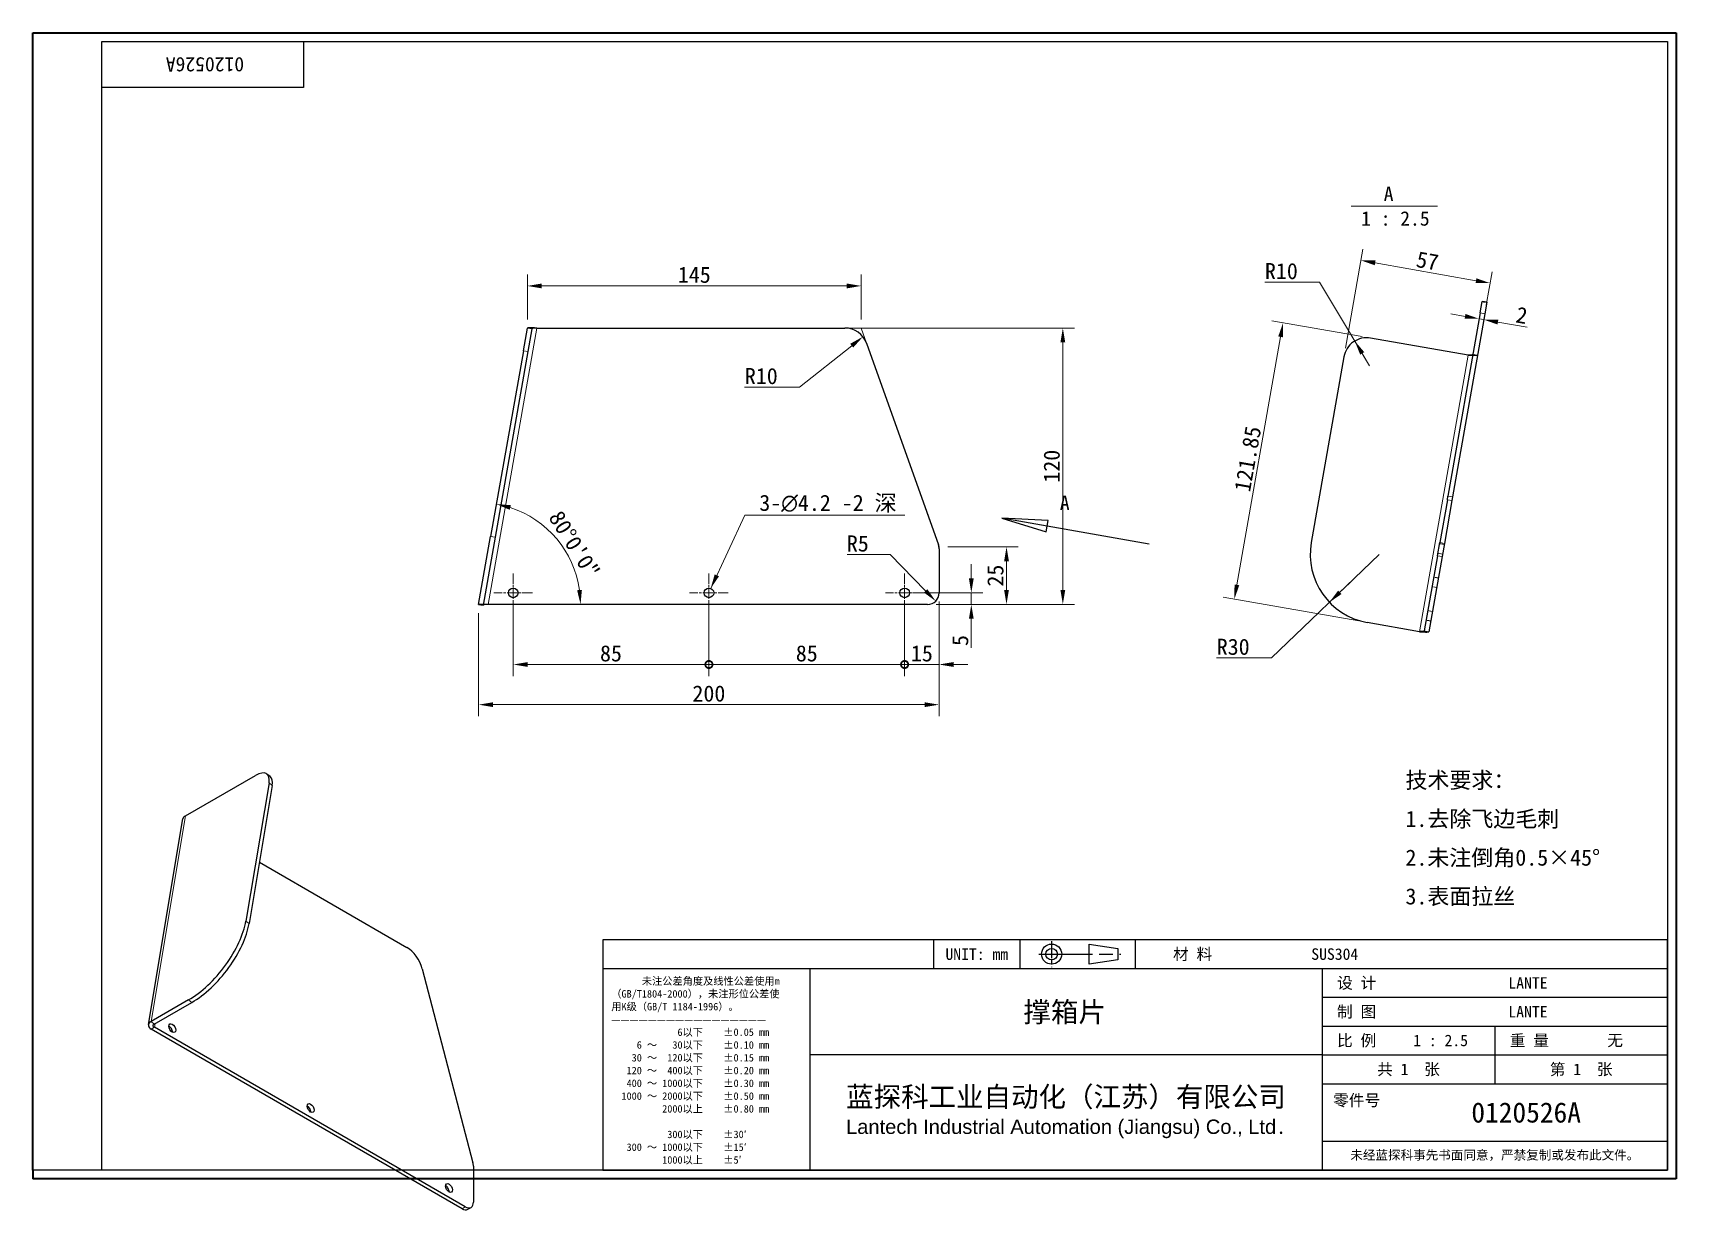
# Model space of a CAD drawing. Header units: millimetres. Extents: x 15 to 729, y 0 to 511.
import ezdxf
from ezdxf.enums import TextEntityAlignment as Align

# ---------------------------------------------------------------- set-up
doc = ezdxf.new("R2010")
doc.units = ezdxf.units.MM
doc.header["$LTSCALE"] = 2.5
doc.linetypes.add('CHAIN', pattern=[0.3543, 0.2362, -0.0295, 0.0591, -0.0295])
doc.linetypes.add('DASHED', pattern=[0.2067, 0.1654, -0.0413])
for name, color, linetype, lineweight in [('1', 7, 'Continuous', 18), ('可见 (ISO)', 7, 'Continuous', 25), ('可见窄的 (ISO)', 7, 'Continuous', 18), ('图框 (ISO)', 7, 'Continuous', 35), ('标题 (ISO)', 7, 'Continuous', 25), ('草图几何图元 (ISO)', 7, 'Continuous', 18)]:
    doc.layers.add(name, color=color, linetype=linetype, lineweight=lineweight)
for name, color, linetype, lineweight, true_color in [('中心标记 (ISO)', 1, 'CHAIN', 18, 0xff0000), ('剖切线 (ISO)', 7, 'CHAIN', 25, 0x008000), ('尺寸 (ISO)', 7, 'Continuous', 18, 0x008000), ('符号 (ISO)', 7, 'Continuous', 18, 0x008000), ('隐藏 (ISO)', 5, 'DASHED', 18, 0x0000ff), ('隐藏窄的 (ISO)', 5, 'DASHED', 18, 0x0000ff)]:
    doc.layers.add(name, color=color, linetype=linetype, lineweight=lineweight, true_color=true_color)
doc.styles.add('HZ_33', font='simfang.ttf')
doc.styles.add('文本样式164', font='SimSun.ttf')
doc.styles.add('文本样式165', font='SimSun.ttf')
doc.styles.add('文本样式74', font='SimSun.ttf')
doc.styles.add('最新国标', font='simfang.ttf')
doc.styles.add('注释文本 (ISO)', font='simfang.ttf')
doc.dimstyles.new('默认 (GB)', dxfattribs={"dimscale": 2.5, "dimtxt": 2.8, "dimasz": 2.5, "dimexe": 2, "dimexo": 1.5, "dimgap": 0.5, "dimtad": 1, "dimtoh": 1, "dimdsep": 46, "dimtxsty": '最新国标', "dimcen": 0.09, "dimdle": 10, "dimclrd": 256, "dimclre": 256, "dimclrt": 256, "dimaunit": 1, "dimadec": 3, "dimazin": 2, "dimtfac": 0.535714, "dimtdec": 3, "dimtmove": 0, "dimatfit": 3, "dimfxl": 0, "dimtolj": 1, "dimlwd": -1, "dimlwe": -1, "dimarcsym": 0})
doc.dimstyles.new('默认 (GB)$7', dxfattribs={"dimscale": 2.5, "dimtxt": 2.8, "dimasz": 2.5, "dimexe": 2, "dimexo": 1.5, "dimgap": 0.5, "dimtad": 1, "dimtoh": 1, "dimdsep": 46, "dimtxsty": '最新国标', "dimcen": 0.09, "dimdle": 10, "dimclrd": 256, "dimclre": 256, "dimclrt": 256, "dimaunit": 1, "dimadec": 3, "dimazin": 2, "dimtfac": 0.535714, "dimtdec": 3, "dimtmove": 0, "dimatfit": 3, "dimfxl": 0, "dimtolj": 1, "dimlwd": -1, "dimlwe": -1, "dimarcsym": 0})

# ---------------------------------------------------------------- blocks, each defined once
blk = doc.blocks.new('图框 最新国标')
at = {"layer": '图框 (ISO)'}
for p, q in [((6, 7), (6, 204.5)), ((6, 204.5), (291.5, 204.5)), ((291.5, 204.5), (291.5, 5.5)), ((6, 7), (6, 5.5)), ((6, 7), (6, 5.5)), ((291.5, 5.5), (6, 5.5))]:
    blk.add_line(p, q, dxfattribs=at)
at = {"layer": '图框 (ISO)', "color": 7, "linetype": 'Continuous', "lineweight": 25}
for p, q in [((18, 203), (290, 203)), ((18, 7), (18, 203)), ((18, 203), (290, 203)), ((53, 203), (53, 195)), ((290, 203), (290, 7)), ((290, 203), (290, 7)), ((53, 195), (18, 195)), ((290, 7), (6, 7)), ((290, 7), (18, 7))]:
    blk.add_line(p, q, dxfattribs=at)
at = {"layer": '图框 (ISO)', "style": '文本样式74'}
blk.add_attdef('零件代号_001', (42.7, 200.25), '', height=2.5, rotation=180, dxfattribs=at)
blk = doc.blocks.new('标题栏 最新国标')
at = {"layer": '标题 (ISO)'}
for p, q in [((381.98, -183.84), (196.98, -183.84)), ((196.98, -183.84), (196.98, -223.84)), ((254.48, -183.84), (254.48, -188.84)), ((269.48, -183.84), (269.48, -188.84)), ((281.48, -188.09), (281.48, -184.59)), ((281.48, -184.59), (286.48, -185.34)), ((286.48, -185.34), (286.48, -187.34)), ((289.48, -183.84), (289.48, -188.84)), ((381.98, -223.84), (381.98, -183.84)), ((383.48, -183.84), (383.48, -225.34)), ((286.48, -187.34), (281.48, -188.09)), ((196.98, -188.84), (381.98, -188.84)), ((232.98, -188.84), (232.98, -223.84)), ((321.98, -188.84), (321.98, -223.84)), ((321.98, -193.84), (381.98, -193.84)), ((321.98, -198.84), (381.98, -198.84)), ((351.98, -198.84), (351.98, -208.84)), ((321.98, -203.84), (232.98, -203.84)), ((321.98, -203.84), (381.98, -203.84)), ((321.98, -208.84), (381.98, -208.84)), ((321.98, -218.84), (381.98, -218.84)), ((196.98, -223.84), (381.98, -223.84)), ((383.48, -225.34), (196.98, -225.34))]:
    blk.add_line(p, q, dxfattribs=at)
at = {"layer": '标题 (ISO)', "linetype": 'CHAIN', "ltscale": 5.000333}
blk.add_line((274.98, -184.09), (274.98, -188.59), dxfattribs=at)
at = {"layer": '标题 (ISO)', "linetype": 'CHAIN', "ltscale": 15.834605}
blk.add_line((272.73, -186.34), (286.98, -186.34), dxfattribs=at)
at = {"layer": '标题 (ISO)'}
for radius in [1.75, 1]:
    blk.add_circle((274.98, -186.34), radius, dxfattribs=at)
at = {"layer": '1', "style": '文本样式164'}
for s, p in [('UNIT: mm', (261.98, -186.34)), ('材 料', (299.48, -186.34)), ('设 计', (327.98, -191.34)), ('制 图', (327.98, -196.34)), ('比 例', (327.98, -201.34)), ('重 量', (357.98, -201.34)), ('共 1  张', (336.98, -206.34)), ('第 1  张', (366.98, -206.34))]:
    blk.add_text(s, height=2, dxfattribs=at).set_placement(p, align=Align.MIDDLE_CENTER)
at = {"layer": '标题 (ISO)', "style": '注释文本 (ISO)'}
for s, insert, char_height, attachment_point, line_spacing_factor in [('\\fSimSun|b0|i0;{\\H1.3000;      未注公差角度及线性公差使用m\\P}\\fSimSun|b0|i0;{\\H1.3000;（GB/T1804-2000），未注形位公差使\\P}\\fSimSun|b0|i0;{\\H1.3000;用K级（GB/T 1184-1996）。\\P}\\fSimSun|b0|i0;{\\H1.3000;—————————————————\\P}\\fSimSun|b0|i0;{\\H1.3000;             6以下    ±0.05 mm\\P}\\fSimSun|b0|i0;{\\H1.3000;     6 ～   30以下    ±0.10 mm\\P}\\fSimSun|b0|i0;{\\H1.3000;    30 ～  120以下    ±0.15 mm\\P}\\fSimSun|b0|i0;{\\H1.3000;   120 ～  400以下    ±0.20 mm\\P}\\fSimSun|b0|i0;{\\H1.3000;   400 ～ 1000以下    ±0.30 mm\\P}\\fSimSun|b0|i0;{\\H1.3000;  1000 ～ 2000以下    ±0.50 mm\\P}\\fSimSun|b0|i0;{\\H1.3000;          2000以上    ±0.80 mm\\P}\\fSimSun|b0|i0;{\\H1.3000;\\P}\\fSimSun|b0|i0;{\\H1.3000;           300以下    ±30′\\P}\\fSimSun|b0|i0;{\\H1.3000;   300 ～ 1000以下    ±15′\\P}\\fSimSun|b0|i0;{\\H1.3000;          1000以上    ±5′}', (198.48, -206.63), 1.3, 4, 1.023913), ('{\\fMicrosoft YaHei|b0|i0|c134|p34;\\H1.75x;蓝探科工业自动化（江苏）有限公司\\P\\fArial|b0|i0|c0|p34;\\H0.71429x;Lantech Industrial Automation (Jiangsu) Co., Ltd\\fFangSong|b0|i0|c134|p49;.\\H1.15195x; }', (277.48, -213.84), 2, 5, 0.978695)]:
    blk.add_mtext(s, dxfattribs=dict(at, insert=insert, char_height=char_height, attachment_point=attachment_point, line_spacing_factor=line_spacing_factor))
at = {"layer": '标题 (ISO)', "attachment_point": 5, "style": '注释文本 (ISO)'}
for s, insert, char_height in [('\\fFangSong|b0|i0;零件号', (327.98, -211.84), 2), ('\\fSimSun|b0|i0;{\\H1.6000;未经蓝探科事先书面同意，严禁复制或发布此文件。}', (351.98, -221.34), 1.6)]:
    blk.add_mtext(s, dxfattribs=dict(at, insert=insert, char_height=char_height))
at = {"layer": '标题 (ISO)'}
for tag, p, height, style in [('材料_001', (320.09, -187.33), 2, '注释文本 (ISO)'), ('设计人_001', (354.34, -192.34), 2, '注释文本 (ISO)'), ('库存编号_001', (270.08, -198.14), 3.5, '文本样式165'), ('设计人_001', (354.34, -197.34), 2, '注释文本 (ISO)'), ('视图比例_001', (337.8, -202.33), 2, '注释文本 (ISO)'), ('质量\\P3;_001', (371.53, -202.3), 2, '注释文本 (ISO)'), ('零件代号_001', (347.9, -215.59), 3.5, '文本样式165')]:
    blk.add_attdef(tag, p, '', height=height, dxfattribs=dict(at, style=style))
blk = doc.blocks.new('二维转换剖视图0')
at = {"layer": '剖切线 (ISO)', "linetype": 'Continuous'}
for p, q in [((182.22, 118.81), (174.34, 120.2)), ((182.39, 119.8), (174.34, 120.2)), ((174.34, 120.2), (182.04, 117.83)), ((182.04, 117.83), (182.39, 119.8)), ((199.94, 115.69), (182.22, 118.81))]:
    blk.add_line(p, q, dxfattribs=at)
at = {"layer": '剖切线 (ISO)', "linetype": 'Continuous', "flags": 128}
blk.add_lwpolyline([(182.39, 119.8), (174.34, 120.2), (182.04, 117.83), (182.39, 119.8)], dxfattribs=at)
at = {"layer": '剖切线 (ISO)'}
blk.add_solid([(182.39, 119.8), (174.34, 120.2), (182.04, 117.83), (182.39, 119.8)], dxfattribs=at)
at = {"layer": '剖切线 (ISO)', "insert": (184.42, 121.65), "char_height": 2.5, "attachment_point": 7, "style": 'HZ_33'}
blk.add_mtext('A', dxfattribs=at)
blk = doc.blocks.new('_DotSmall')
at = {"color": 0, "linetype": 'ByBlock', "const_width": 0.5}
blk.add_lwpolyline([(-0.0625, 0, 1), (0.0625, 0, 1)], format="xyb", close=True, dxfattribs=at)
blk = doc.blocks.new('*D6')
at = {"layer": 'Defpoints', "color": 0, "transparency": 16777216}
for p in [(223.63, 268.11), (308.63, 268.11), (308.63, 237.01)]:
    blk.add_point(p, dxfattribs=at)
at = {"layer": '尺寸 (ISO)', "color": 116, "true_color": 0x00803f, "transparency": 16777216}
for p, q in [((223.63, 264.36), (223.63, 232.01)), ((308.63, 264.36), (308.63, 232.01)), ((229.88, 237.01), (308.63, 237.01))]:
    blk.add_line(p, q, dxfattribs=at)
blk.add_solid([(229.88, 238.05), (229.88, 235.97), (223.63, 237.01)], dxfattribs=at)
at = {"layer": '尺寸 (ISO)', "color": 116, "true_color": 0x00803f, "transparency": 16777216, "xscale": 6.25, "yscale": 6.25, "zscale": 6.25}
blk.add_blockref('_DotSmall', (308.63, 237.01), dxfattribs=at)
at = {"layer": '尺寸 (ISO)', "transparency": 16777216, "insert": (266.1, 241.8), "char_height": 7, "attachment_point": 5, "style": '最新国标'}
blk.add_mtext('\\A1;85', dxfattribs=at)
blk = doc.blocks.new('*D8')
at = {"layer": 'Defpoints', "color": 0, "transparency": 16777216}
for p in [(393.63, 268.11), (408.63, 268.11), (408.63, 237.01)]:
    blk.add_point(p, dxfattribs=at)
at = {"layer": '尺寸 (ISO)', "color": 116, "true_color": 0x00803f, "transparency": 16777216}
for p, q in [((393.63, 264.36), (393.63, 232.01)), ((408.63, 264.36), (408.63, 232.01)), ((393.63, 237.01), (402.38, 237.01)), ((408.63, 237.01), (402.38, 237.01)), ((414.88, 237.01), (421.13, 237.01))]:
    blk.add_line(p, q, dxfattribs=at)
blk.add_solid([(414.88, 238.05), (414.88, 235.97), (408.63, 237.01)], dxfattribs=at)
at = {"layer": '尺寸 (ISO)', "color": 116, "true_color": 0x00803f, "transparency": 16777216, "xscale": 6.25, "yscale": 6.25, "zscale": 6.25}
blk.add_blockref('_DotSmall', (393.63, 237.01), dxfattribs=at)
at = {"layer": '尺寸 (ISO)', "transparency": 16777216, "insert": (401.15, 241.8), "char_height": 7, "attachment_point": 5, "style": '最新国标'}
blk.add_mtext('\\A1;15', dxfattribs=at)
blk = doc.blocks.new('*D9')
at = {"layer": 'Defpoints', "color": 0, "transparency": 16777216}
for p in [(308.63, 268.11), (393.63, 268.11), (393.63, 237.01)]:
    blk.add_point(p, dxfattribs=at)
at = {"layer": '尺寸 (ISO)', "color": 116, "true_color": 0x00803f, "transparency": 16777216}
for p, q in [((308.63, 264.36), (308.63, 232.01)), ((393.63, 264.36), (393.63, 232.01)), ((308.63, 237.01), (393.63, 237.01))]:
    blk.add_line(p, q, dxfattribs=at)
at = {"layer": '尺寸 (ISO)', "color": 116, "true_color": 0x00803f, "transparency": 16777216, "xscale": 6.25, "yscale": 6.25, "zscale": 6.25, "rotation": 180}
blk.add_blockref('_DotSmall', (308.63, 237.01), dxfattribs=at)
at = {"layer": '尺寸 (ISO)', "color": 116, "true_color": 0x00803f, "transparency": 16777216, "xscale": 6.25, "yscale": 6.25, "zscale": 6.25}
blk.add_blockref('_DotSmall', (393.63, 237.01), dxfattribs=at)
at = {"layer": '尺寸 (ISO)', "transparency": 16777216, "insert": (351.15, 241.8), "char_height": 7, "attachment_point": 5, "style": '最新国标'}
blk.add_mtext('\\A1;85', dxfattribs=at)
blk = doc.blocks.new('*D10')
at = {"layer": 'Defpoints', "color": 0, "transparency": 16777216}
for p in [(408.63, 268.11), (208.63, 263.11), (208.63, 219.57)]:
    blk.add_point(p, dxfattribs=at)
at = {"layer": '尺寸 (ISO)', "color": 116, "true_color": 0x00803f, "transparency": 16777216}
for p, q in [((408.63, 264.36), (408.63, 214.57)), ((208.63, 259.36), (208.63, 214.57)), ((402.38, 219.57), (214.88, 219.57))]:
    blk.add_line(p, q, dxfattribs=at)
for points in [[(214.88, 220.61), (214.88, 218.53), (208.63, 219.57)], [(402.38, 220.61), (402.38, 218.53), (408.63, 219.57)]]:
    blk.add_solid(points, dxfattribs=at)
at = {"layer": '尺寸 (ISO)', "transparency": 16777216, "insert": (308.63, 224.36), "char_height": 7, "attachment_point": 5, "style": '最新国标'}
blk.add_mtext('\\A1;200', dxfattribs=at)
blk = doc.blocks.new('*D11')
at = {"layer": 'Defpoints', "color": 0, "transparency": 16777216}
for p in [(408.63, 288.11), (437.9, 288.11), (403.63, 263.11)]:
    blk.add_point(p, dxfattribs=at)
at = {"layer": '尺寸 (ISO)', "color": 116, "true_color": 0x00803f, "transparency": 16777216}
for p, q in [((412.38, 288.11), (442.9, 288.11)), ((437.9, 269.36), (437.9, 281.86)), ((407.38, 263.11), (442.9, 263.11))]:
    blk.add_line(p, q, dxfattribs=at)
for points in [[(436.86, 281.86), (438.94, 281.86), (437.9, 288.11)], [(436.86, 269.36), (438.94, 269.36), (437.9, 263.11)]]:
    blk.add_solid(points, dxfattribs=at)
at = {"layer": '尺寸 (ISO)', "transparency": 16777216, "insert": (433.11, 275.61), "char_height": 7, "attachment_point": 5, "rotation": 90, "style": '最新国标'}
blk.add_mtext('\\A1;25', dxfattribs=at)
blk = doc.blocks.new('*D12')
at = {"layer": 'Defpoints', "color": 0, "transparency": 16777216}
for p in [(393.63, 268.11), (422.61, 268.11), (403.63, 263.11)]:
    blk.add_point(p, dxfattribs=at)
at = {"layer": '尺寸 (ISO)', "color": 116, "true_color": 0x00803f, "transparency": 16777216}
for p, q in [((422.61, 274.36), (422.61, 280.61)), ((397.38, 268.11), (427.61, 268.11)), ((422.61, 268.11), (422.61, 263.11)), ((407.38, 263.11), (427.61, 263.11)), ((422.61, 256.86), (422.61, 244.23))]:
    blk.add_line(p, q, dxfattribs=at)
for points in [[(421.57, 274.36), (423.65, 274.36), (422.61, 268.11)], [(421.57, 256.86), (423.65, 256.86), (422.61, 263.11)]]:
    blk.add_solid(points, dxfattribs=at)
at = {"layer": '尺寸 (ISO)', "transparency": 16777216, "insert": (417.82, 247.42), "char_height": 7, "attachment_point": 5, "rotation": 90, "style": '最新国标'}
blk.add_mtext('\\A1;5', dxfattribs=at)
blk = doc.blocks.new('*D13')
at = {"layer": 'Defpoints', "color": 0, "transparency": 16777216}
for p in [(367.73, 383.11), (462.36, 383.11), (403.63, 263.11)]:
    blk.add_point(p, dxfattribs=at)
at = {"layer": '尺寸 (ISO)', "color": 116, "true_color": 0x00803f, "transparency": 16777216}
for p, q in [((371.48, 383.11), (467.36, 383.11)), ((462.36, 269.36), (462.36, 376.86)), ((407.38, 263.11), (467.36, 263.11))]:
    blk.add_line(p, q, dxfattribs=at)
for points in [[(461.32, 376.86), (463.41, 376.86), (462.36, 383.11)], [(461.32, 269.36), (463.41, 269.36), (462.36, 263.11)]]:
    blk.add_solid(points, dxfattribs=at)
at = {"layer": '尺寸 (ISO)', "transparency": 16777216, "insert": (457.57, 323.11), "char_height": 7, "attachment_point": 5, "rotation": 90, "style": '最新国标'}
blk.add_mtext('\\A1;120', dxfattribs=at)
blk = doc.blocks.new('*D14')
at = {"layer": 'Defpoints', "color": 0, "transparency": 16777216}
for p in [(374.79, 401.38), (229.79, 383.11), (374.79, 383.11)]:
    blk.add_point(p, dxfattribs=at)
at = {"layer": '尺寸 (ISO)', "color": 116, "true_color": 0x00803f, "transparency": 16777216}
for p, q in [((229.79, 386.86), (229.79, 406.38)), ((236.04, 401.38), (368.54, 401.38)), ((374.79, 386.86), (374.79, 406.38))]:
    blk.add_line(p, q, dxfattribs=at)
for points in [[(236.04, 402.42), (236.04, 400.33), (229.79, 401.38)], [(368.54, 402.42), (368.54, 400.33), (374.79, 401.38)]]:
    blk.add_solid(points, dxfattribs=at)
at = {"layer": '尺寸 (ISO)', "transparency": 16777216, "insert": (302.29, 406.17), "char_height": 7, "attachment_point": 5, "style": '最新国标'}
blk.add_mtext('\\A1;145', dxfattribs=at)
blk = doc.blocks.new('*D15')
at = {"layer": 'Defpoints', "color": 0, "transparency": 16777216}
for p in [(213.84, 292.65), (235.05, 298.6), (208.63, 263.11), (403.63, 263.11)]:
    blk.add_point(p, dxfattribs=at)
at = {"layer": '尺寸 (ISO)', "color": 116, "true_color": 0x00803f, "transparency": 16777216}
blk.add_line((214.49, 296.35), (217.18, 311.61), dxfattribs=at)
blk.add_arc((208.63, 263.11), 44.25, 8.09976, 71.90024, dxfattribs=at)
for points in [[(222.12, 304.16), (222.63, 306.18), (216.31, 306.69)], [(253.47, 269.42), (251.4, 269.27), (252.88, 263.11)]]:
    blk.add_solid(points, dxfattribs=at)
at = {"layer": '尺寸 (ISO)', "transparency": 16777216, "insert": (250.2, 289.12), "char_height": 7, "attachment_point": 5, "rotation": 302.03009, "style": '最新国标'}
blk.add_mtext('\\A1;80°0\'0"', dxfattribs=at)
blk = doc.blocks.new('*D16')
at = {"layer": 'Defpoints', "color": 0, "transparency": 16777216}
for p in [(647.99, 402.58), (645.65, 389.32), (584.47, 370.61)]:
    blk.add_point(p, dxfattribs=at)
at = {"layer": '尺寸 (ISO)', "color": 116, "true_color": 0x00803f, "transparency": 16777216}
for p, q in [((585.12, 374.3), (592.72, 417.4)), ((598.01, 411.39), (641.83, 403.66)), ((646.3, 393.01), (648.86, 407.5))]:
    blk.add_line(p, q, dxfattribs=at)
for points in [[(598.19, 412.42), (597.83, 410.36), (591.85, 412.48)], [(642.01, 404.69), (641.65, 402.64), (647.99, 402.58)]]:
    blk.add_solid(points, dxfattribs=at)
at = {"layer": '尺寸 (ISO)', "transparency": 16777216, "insert": (620.75, 412.24), "char_height": 7, "attachment_point": 5, "rotation": 350, "style": '最新国标'}
blk.add_mtext('\\A1;57', dxfattribs=at)
blk = doc.blocks.new('*D17')
at = {"layer": 'Defpoints', "color": 0, "transparency": 16777216}
for p in [(596.06, 378.72), (536.88, 265.43), (594.59, 255.25)]:
    blk.add_point(p, dxfattribs=at)
at = {"layer": '尺寸 (ISO)', "color": 116, "true_color": 0x00803f, "transparency": 16777216}
for p, q in [((592.36, 379.37), (553.11, 386.29)), ((556.95, 379.27), (537.96, 271.58)), ((590.9, 255.9), (531.95, 266.29))]:
    blk.add_line(p, q, dxfattribs=at)
for points in [[(555.93, 379.45), (557.98, 379.09), (558.04, 385.43)], [(536.94, 271.76), (538.99, 271.4), (536.88, 265.43)]]:
    blk.add_solid(points, dxfattribs=at)
at = {"layer": '尺寸 (ISO)', "transparency": 16777216, "insert": (542.72, 326.26), "char_height": 7, "attachment_point": 5, "rotation": 80, "style": '最新国标'}
blk.add_mtext('\\A1;121.85', dxfattribs=at)
blk = doc.blocks.new('*D18')
at = {"layer": 'Defpoints', "color": 0, "transparency": 16777216}
for p in [(599.8, 284.79), (578.16, 264.02)]:
    blk.add_point(p, dxfattribs=at)
at = {"layer": '尺寸 (ISO)', "color": 116, "true_color": 0x00803f, "transparency": 16777216}
for p, q in [((599.8, 284.79), (578.16, 264.02)), ((582.67, 268.35), (587.18, 272.68)), ((552.97, 239.86), (573.65, 259.7)), ((578.16, 264.02), (573.65, 259.7)), ((529.1, 239.86), (552.97, 239.86))]:
    blk.add_line(p, q, dxfattribs=at)
blk.add_solid([(581.94, 269.1), (583.39, 267.6), (578.16, 264.02)], dxfattribs=at)
at = {"layer": '尺寸 (ISO)', "transparency": 16777216, "insert": (536.36, 244.65), "char_height": 7, "attachment_point": 5, "style": '最新国标'}
blk.add_mtext('\\A1;R30', dxfattribs=at)
blk = doc.blocks.new('*D19')
at = {"layer": 'Defpoints', "color": 0, "transparency": 16777216}
for p in [(589.18, 377.45), (594.32, 368.87)]:
    blk.add_point(p, dxfattribs=at)
at = {"layer": '尺寸 (ISO)', "color": 116, "true_color": 0x00803f, "transparency": 16777216}
for p, q in [((550.03, 402.97), (573.9, 402.97)), ((573.9, 402.97), (585.97, 382.82)), ((589.18, 377.45), (585.97, 382.82)), ((594.32, 368.87), (589.18, 377.45)), ((592.39, 372.09), (595.6, 366.73))]:
    blk.add_line(p, q, dxfattribs=at)
blk.add_solid([(593.29, 372.63), (591.5, 371.56), (589.18, 377.45)], dxfattribs=at)
at = {"layer": '尺寸 (ISO)', "transparency": 16777216, "insert": (557.29, 407.76), "char_height": 7, "attachment_point": 5, "style": '最新国标'}
blk.add_mtext('\\A1;R10', dxfattribs=at)
blk = doc.blocks.new('*D20')
at = {"layer": 'Defpoints', "color": 0, "transparency": 16777216}
for p in [(645.2, 386.74), (642.23, 381.42), (644.2, 381.08)]:
    blk.add_point(p, dxfattribs=at)
at = {"layer": '尺寸 (ISO)', "color": 116, "true_color": 0x00803f, "transparency": 16777216}
for p, q in [((637.07, 388.17), (630.92, 389.26)), ((643.23, 387.09), (645.2, 386.74)), ((651.35, 385.65), (664.05, 383.41))]:
    blk.add_line(p, q, dxfattribs=at)
for points in [[(637.25, 389.2), (636.89, 387.15), (643.23, 387.09)], [(651.53, 386.68), (651.17, 384.63), (645.2, 386.74)]]:
    blk.add_solid(points, dxfattribs=at)
at = {"layer": '尺寸 (ISO)', "transparency": 16777216, "insert": (661.69, 388.65), "char_height": 7, "attachment_point": 5, "rotation": 350, "style": '最新国标'}
blk.add_mtext('\\A1;2', dxfattribs=at)
blk = doc.blocks.new('*D21')
at = {"layer": 'Defpoints', "color": 0, "transparency": 16777216}
for p in [(375.56, 379.33), (367.73, 373.11)]:
    blk.add_point(p, dxfattribs=at)
at = {"layer": '尺寸 (ISO)', "color": 116, "true_color": 0x00803f, "transparency": 16777216}
for p, q in [((348, 357.41), (370.67, 375.44)), ((324.13, 357.41), (348, 357.41))]:
    blk.add_line(p, q, dxfattribs=at)
blk.add_solid([(370.02, 376.26), (371.32, 374.63), (375.56, 379.33)], dxfattribs=at)
at = {"layer": '尺寸 (ISO)', "transparency": 16777216, "insert": (331.39, 362.2), "char_height": 7, "attachment_point": 5, "style": '最新国标'}
blk.add_mtext('\\A1;R10', dxfattribs=at)
blk = doc.blocks.new('*D22')
at = {"layer": 'Defpoints', "color": 0, "transparency": 16777216}
for p in [(403.63, 268.11), (407.13, 264.54)]:
    blk.add_point(p, dxfattribs=at)
at = {"layer": '尺寸 (ISO)', "color": 116, "true_color": 0x00803f, "transparency": 16777216}
for p, q in [((368.68, 284.72), (387.31, 284.72)), ((387.31, 284.72), (402.75, 269))]:
    blk.add_line(p, q, dxfattribs=at)
blk.add_solid([(403.5, 269.73), (402.01, 268.27), (407.13, 264.54)], dxfattribs=at)
at = {"layer": '尺寸 (ISO)', "transparency": 16777216, "insert": (373.32, 289.51), "char_height": 7, "attachment_point": 5, "style": '最新国标'}
blk.add_mtext('\\A1;R5', dxfattribs=at)

msp = doc.modelspace()

# ---------------------------------------------------------------- linework, layer by layer
at = {"layer": '中心标记 (ISO)', "ltscale": 7.422766}
for p, q in [((223.6285, 276.4597), (223.6285, 259.7597)), ((308.6285, 276.4597), (308.6285, 259.7597)), ((393.6285, 276.4597), (393.6285, 259.7597)), ((231.9785, 268.1097), (215.2785, 268.1097)), ((316.9785, 268.1097), (300.2785, 268.1097)), ((401.9785, 268.1097), (385.2785, 268.1097))]:
    msp.add_line(p, q, dxfattribs=at)
at = {"layer": '可见 (ISO)'}
for p, q in [((643.6806, 389.6643), (644.5592, 394.647)), ((646.5288, 394.2997), (644.5592, 394.647)), ((646.5288, 394.2997), (645.6502, 389.317)), ((643.6806, 389.6643), (629.6504, 310.095)), ((645.6502, 389.317), (631.62, 309.7477)), ((228.0512, 373.2617), (229.7877, 383.1097)), ((231.7573, 382.7624), (229.7877, 383.1097)), ((231.7573, 382.7624), (230.0209, 372.9144)), ((233.8494, 383.1097), (367.7344, 383.1097)), ((638.4036, 371.2544), (596.0569, 378.7213)), ((228.0512, 373.2617), (213.8379, 292.654)), ((230.0209, 372.9144), (215.8075, 292.3067)), ((377.1546, 376.4654), (408.3386, 288.9236)), ((584.4723, 370.6097), (570.259, 290.002)), ((629.3722, 308.5174), (626.0998, 289.9584)), ((631.3418, 308.1701), (628.0694, 289.6111)), ((629.3722, 308.5174), (629.6504, 310.095)), ((631.62, 309.7477), (631.3418, 308.1701)), ((208.6285, 263.1097), (213.8379, 292.654)), ((215.8075, 292.3067), (210.5981, 262.7624)), ((408.6285, 287.2458), (408.6285, 268.1097)), ((625.0939, 284.2541), (626.0998, 289.9584)), ((628.0694, 289.6111), (627.0635, 283.9068)), ((625.0939, 284.2541), (619.3364, 251.6017)), ((627.0635, 283.9068), (621.3061, 251.2544)), ((208.6285, 263.1097), (210.5981, 262.7624)), ((403.6285, 263.1097), (212.6902, 263.1097)), ((617.2443, 251.2544), (594.5938, 255.2483)), ((619.3364, 251.6017), (619.8746, 251.5068)), ((619.8746, 251.5068), (621.3061, 251.2544)), ((81.3183, 171.3223), (111.7239, 188.877)), ((117.5671, 185.6275), (107.5168, 125.6142)), ((118.0438, 188.3387), (116.651, 189.4264)), ((118.9598, 184.5398), (108.9095, 124.5265)), ((65.2345, 80.6907), (80.1963, 170.0321)), ((113.3735, 151.1823), (177.4471, 114.1894)), ((184.1082, 104.9185), (206.1586, 20.7101)), ((82.6199, 91.3707), (66.3565, 81.981)), ((67.7492, 80.8933), (84.0127, 90.283)), ((67.7492, 80.8933), (66.3565, 81.981)), ((67.4279, 79.2832), (66.4001, 78.6898)), ((201.4139, 0.7396), (66.4001, 78.6898)), ((67.8143, 79.5063), (67.4279, 79.2832)), ((202.8281, 1.5561), (67.8143, 79.5063)), ((206.3636, 19.2218), (206.3636, 3.5973)), ((203.9139, 0.4919), (205.3281, 1.3084))]:
    msp.add_line(p, q, dxfattribs=at)
for centre in [(223.6285, 268.1097), (308.6285, 268.1097), (393.6285, 268.1097)]:
    msp.add_circle(centre, 2.1, dxfattribs=at)
for centre, radius, start, end in [((367.7344, 373.1097), 10, 19.6068423, 90), ((594.3204, 368.8732), 10, 80, 170), ((403.6285, 287.2458), 5, 0, 19.6068423), ((599.8032, 284.7926), 30, 170, 260), ((403.6285, 268.1097), 5, 270, 0)]:
    msp.add_arc(centre, radius, start, end, dxfattribs=at)
for centre, major_axis, ratio, start_param, end_param in [((110.496, 181.545), (6.155, 7.8814), 0.4683232, 5.5710674, 7.14186372), ((111.8888, 180.4574), (6.155, 7.8814), 0.4683232, 5.5710674, 6.28318531), ((86.3036, 113.3667), (-18.465, -23.6441), 0.4683232, 0.85867841, 2.42947474), ((87.6963, 112.2791), (18.465, 23.6441), 0.4683232, 4.00027107, 5.5710674), ((177.4471, 106.0244), (5, -8.6603), 0.57735027, 1.12760212, 2.35619449), ((74.1347, 78.3067), (-1.05, 1.8187), 0.57735027, 3.88043833, 5.54433963), ((134.2387, 43.6056), (-1.05, 1.8187), 0.57735027, 3.88043833, 5.54433963), ((202.8281, 21.2631), (2.5, -4.3301), 0.57735027, 0.78539816, 1.12760212), ((194.3428, 8.9045), (-1.05, 1.8187), 0.57735027, 3.88043833, 5.54433963), ((201.4139, 4.8221), (2.5, -4.3301), 0.57735027, 5.49778714, 6.28318531), ((202.8281, 5.6386), (2.5, -4.3301), 0.57735027, 5.49778714, 7.06858347)]:
    msp.add_ellipse(centre, major_axis=major_axis, ratio=ratio, start_param=start_param, end_param=end_param, dxfattribs=at)
for centre in [(75.5489, 79.1232), (135.6529, 44.4221), (195.757, 9.721)]:
    msp.add_ellipse(centre, major_axis=(-1.05, 1.8187), ratio=0.57735027, dxfattribs=at)
for points, knots in [([(233.8494, 383.1097), (232.5705, 383.1901), (231.3082, 383.2675), (230.5591, 383.2544), (230.0762, 383.246), (229.8037, 383.2005), (229.7877, 383.1097)], [0, 0, 0, 0, 0.95510012, 0.95510012, 0.95510012, 1.57079633, 1.57079633, 1.57079633, 1.57079633]), ([(233.8494, 383.1097), (233.0742, 383.0738), (232.3184, 383.0344), (231.9747, 382.9224), (231.843, 382.8795), (231.7686, 382.8265), (231.7573, 382.7624)], [0, 0, 0, 0, 1.13581186, 1.13581186, 1.13581186, 1.57079633, 1.57079633, 1.57079633, 1.57079633]), ([(640.4957, 371.6017), (640.4662, 371.4343), (639.9733, 371.3486), (639.2675, 371.3004), (638.9972, 371.282), (638.7005, 371.2682), (638.4036, 371.2544)], [0, 0, 0, 0, 1.13581186, 1.13581186, 1.13581186, 1.57079633, 1.57079633, 1.57079633, 1.57079633]), ([(212.6902, 263.1097), (211.915, 263.0738), (211.1592, 263.0344), (210.8154, 262.9224), (210.6838, 262.8795), (210.6094, 262.8265), (210.5981, 262.7624)], [0, 0, 0, 0, 1.13581186, 1.13581186, 1.13581186, 1.57079633, 1.57079633, 1.57079633, 1.57079633]), ([(619.3364, 251.6017), (619.3069, 251.4343), (618.814, 251.3486), (618.1083, 251.3004), (617.838, 251.282), (617.5412, 251.2682), (617.2443, 251.2544)], [0, 0, 0, 0, 1.13581186, 1.13581186, 1.13581186, 1.57079633, 1.57079633, 1.57079633, 1.57079633]), ([(617.2443, 251.2544), (618.5233, 251.1741), (619.7856, 251.0966), (620.5347, 251.1097), (621.0176, 251.1181), (621.2901, 251.1637), (621.3061, 251.2544)], [0, 0, 0, 0, 0.95510012, 0.95510012, 0.95510012, 1.57079633, 1.57079633, 1.57079633, 1.57079633]), ([(80.1968, 170.0321), (80.205, 170.0827), (80.2161, 170.1329), (80.2303, 170.1825), (80.3627, 170.6464), (80.7492, 171.0548), (81.3183, 171.3223)], [0.889287711, 0.889287711, 0.889287711, 0.889287711, 0.955100125, 0.955100125, 0.955100125, 1.570796327, 1.570796327, 1.570796327, 1.570796327]), ([(66.3565, 81.981), (65.4736, 81.5659), (65.0554, 80.8041), (65.2769, 80.0433), (65.4196, 79.5528), (65.8171, 79.0687), (66.4001, 78.6898)], [0, 0, 0, 0, 0.95510012, 0.95510012, 0.95510012, 1.57079633, 1.57079633, 1.57079633, 1.57079633]), ([(67.8143, 79.5063), (67.2662, 79.7934), (67.0645, 80.2619), (67.3069, 80.5912), (67.3998, 80.7173), (67.5522, 80.8227), (67.7492, 80.8933)], [0, 0, 0, 0, 1.13581186, 1.13581186, 1.13581186, 1.57079633, 1.57079633, 1.57079633, 1.57079633])]:
    msp.add_open_spline(points, degree=3, knots=knots, dxfattribs=at)
at = {"layer": '可见窄的 (ISO)'}
for p, q in [((643.6806, 389.6643), (645.6502, 389.317)), ((233.8494, 383.1097), (212.6902, 263.1097)), ((228.0512, 373.2617), (230.0209, 372.9144)), ((617.2443, 251.2544), (638.4036, 371.2544)), ((629.3722, 308.5174), (631.3418, 308.1701)), ((631.62, 309.7477), (629.6504, 310.095)), ((215.8075, 292.3067), (213.8379, 292.654)), ((628.0694, 289.6111), (626.0998, 289.9584)), ((625.0939, 284.2541), (627.0635, 283.9068)), ((117.5671, 185.6275), (118.9598, 184.5398)), ((81.3183, 171.3223), (66.3565, 81.981)), ((108.9095, 124.5265), (107.5168, 125.6142)), ((82.6199, 91.3707), (84.0127, 90.283)), ((68.0784, 81.0834), (67.8143, 79.5063)), ((202.8281, 1.5561), (201.4139, 0.7396))]:
    msp.add_line(p, q, dxfattribs=at)
at = {"layer": '符号 (ISO)'}
msp.add_line((587.6647, 436.0687), (625.0916, 436.0687), dxfattribs=at)
at = {"layer": '草图几何图元 (ISO)'}
for p, q in [((331.0577, 383.1097), (374.7877, 383.1097)), ((386.0898, 351.3819), (374.7877, 383.1097)), ((403.4516, 302.6427), (408.6285, 288.1097)), ((408.6285, 274.0047), (408.6285, 288.1097))]:
    msp.add_line(p, q, dxfattribs=at)
at = {"layer": '隐藏 (ISO)', "ltscale": 0.416251}
msp.add_line((641.0339, 371.5068), (640.4957, 371.6017), dxfattribs=at)
at = {"layer": '隐藏 (ISO)', "ltscale": 1.107306}
msp.add_line((642.4653, 371.2544), (641.0339, 371.5068), dxfattribs=at)
at = {"layer": '隐藏 (ISO)', "ltscale": 1.523657}
for p, q in [((627.9817, 289.114), (626.0121, 289.4613)), ((627.2524, 284.9778), (625.2828, 285.3251)), ((625.4187, 274.5782), (623.449, 274.9255)), ((624.6893, 270.442), (622.7197, 270.7893)), ((622.8556, 260.0423), (620.886, 260.3896)), ((622.1263, 255.9061), (620.1567, 256.2534))]:
    msp.add_line(p, q, dxfattribs=at)
at = {"layer": '隐藏 (ISO)', "ltscale": 4.8134}
for points in [[(642.4653, 371.2544), (642.4405, 371.1136), (641.7753, 371.0858), (640.7266, 371.1255), (640.0506, 371.1512), (639.228, 371.2026), (638.4036, 371.2544)], [(208.6285, 263.1097), (208.6533, 263.2505), (209.3185, 263.2784), (210.3672, 263.2386), (211.0432, 263.213), (211.8657, 263.1615), (212.6902, 263.1097)]]:
    msp.add_open_spline(points, degree=3, knots=[0, 0, 0, 0, 0.95510012, 0.95510012, 0.95510012, 1.57079633, 1.57079633, 1.57079633, 1.57079633], dxfattribs=at)
at = {"layer": '隐藏窄的 (ISO)', "ltscale": 1.523657}
msp.add_line((646.5024, 394.1501), (644.5328, 394.4974), dxfattribs=at)

# ---------------------------------------------------------------- block references
at = {"xscale": 2.5, "yscale": 2.5, "zscale": 2.5}
msp.add_blockref('图框 最新国标', (0, 0), dxfattribs=at).add_auto_attribs({'零件代号_001': '0120526A'})
ref = msp.add_blockref('标题栏 最新国标', (-229.9563, 577.1107), dxfattribs=dict(xscale=2.5, yscale=2.5, zscale=2.5))
ref.add_attrib('零件代号_001', '0120526A', (639.801, 38.125), dxfattribs={"layer": '标题 (ISO)', "height": 8.75, "style": '文本样式165'})
ref.add_attrib('库存编号_001', '撑箱片', (445.2479, 81.7528), dxfattribs={"layer": '标题 (ISO)', "height": 8.75, "style": '文本样式165'})
ref.add_attrib('质量\\P3;_001', '无', (698.8571, 71.35), dxfattribs={"layer": '标题 (ISO)', "height": 5, "style": '注释文本 (ISO)'})
ref.add_attrib('视图比例_001', '1 : 2.5', (614.5429, 71.2929), dxfattribs={"layer": '标题 (ISO)', "height": 5, "style": '注释文本 (ISO)'})
ref.add_attrib('设计人_001', 'LANTE', (655.8857, 96.25), dxfattribs={"layer": '标题 (ISO)', "height": 5, "style": '注释文本 (ISO)'})
ref.add_attrib('设计人_001', 'LANTE', (655.8857, 83.75), dxfattribs={"layer": '标题 (ISO)', "height": 5, "style": '注释文本 (ISO)'})
ref.add_attrib('材料_001', 'SUS304', (570.2786, 108.7786), dxfattribs={"layer": '标题 (ISO)', "height": 5, "style": '注释文本 (ISO)'})
at = {"layer": '剖切线 (ISO)', "xscale": 2.5, "yscale": 2.5, "zscale": 2.5}
msp.add_blockref('二维转换剖视图0', (0, 0), dxfattribs=at)

# ---------------------------------------------------------------- texts
at = {"layer": '符号 (ISO)', "char_height": 6.25, "attachment_point": 7, "style": 'HZ_33'}
for s, insert in [('A ', (601.7398, 438.2218)), (' 1 : 2.5', (587.6647, 427.4464))]:
    msp.add_mtext(s, dxfattribs=dict(at, insert=insert))
at = {"layer": '符号 (ISO)', "char_height": 7}
for s, insert, width, attachment_point, line_spacing_factor, style in [('3-\\fAIGDT|b0|i0;{\\H7.0000;n}\\fFangSong|b0|i0;{\\H7.0000;4.2 -2 深}', (330.5251, 302.9869), 66.136843, 7, 0.49, '最新国标'), ('\\fFangSong|b0|i0;{\\H7.0000;技术要求：\\P}\\fFangSong|b0|i0;{\\H7.0000;1.去除飞边毛刺\\P}\\fFangSong|b0|i0;{\\H7.0000;2.未注倒角0.5×45°\\P}\\fFangSong|b0|i0;{\\H7.0000;3.表面拉丝}', (611.1743, 161.1963), 99.555558, 4, 1.441304, '注释文本 (ISO)')]:
    msp.add_mtext(s, dxfattribs=dict(at, insert=insert, width=width, attachment_point=attachment_point, line_spacing_factor=line_spacing_factor, style=style))

# ---------------------------------------------------------------- dimensions: what is measured, and where the dimension line sits
at = {"layer": '尺寸 (ISO)', "color": 116, "true_color": 0x00803f}
for base, p1, p2, angle, override, picture, middle in [((647.9884, 402.5774), (584.4723, 370.6097), (645.6502, 389.317), 170, {"dimgap": 0.5, "dimtoh": 0, "dimdec": 2, "dimtol": 0, "dimlim": 0, "dimtp": 0, "dimtm": 0, "dimtdec": 3, "dimtofl": 0, "dimatfit": 1}, '*D16', (619.9214, 407.5264)), ((374.7877, 401.3754), (229.7877, 383.1097), (374.7877, 383.1097), 180, {"dimgap": 0.5, "dimtoh": 0, "dimdec": 2, "dimtol": 0, "dimlim": 0, "dimtp": 0, "dimtm": 0, "dimtdec": 3, "dimtofl": 0, "dimatfit": 1}, '*D14', (302.2877, 401.3754)), ((645.1956, 386.739), (642.2275, 381.4236), (644.1972, 381.0763), 170, {"dimgap": 0.5, "dimtoh": 0, "dimdec": 2, "dimse1": 1, "dimse2": 1, "dimtol": 0, "dimlim": 0, "dimtp": 0, "dimtm": 0, "dimtdec": 3, "dimtofl": 1, "dimatfit": 1}, '*D20', (660.8678, 383.9756)), ((536.877, 265.4254), (596.0569, 378.7213), (594.5938, 255.2483), 80, {"dimgap": 0.5, "dimtoh": 0, "dimdec": 2, "dimtol": 0, "dimlim": 0, "dimtp": 0, "dimtm": 0, "dimtdec": 3, "dimtofl": 0, "dimatfit": 1}, '*D17', (547.4566, 325.4254)), ((462.3647, 383.1097), (403.6285, 263.1097), (367.7344, 383.1097), 90, {"dimgap": 0.5, "dimtoh": 0, "dimdec": 2, "dimtol": 0, "dimlim": 0, "dimtp": 0, "dimtm": 0, "dimtdec": 3, "dimtofl": 0, "dimatfit": 1}, '*D13', (462.3647, 323.1097)), ((437.899, 288.1097), (403.6285, 263.1097), (408.6285, 288.1097), 90, {"dimgap": 0.5, "dimtoh": 0, "dimdec": 2, "dimtol": 0, "dimlim": 0, "dimtp": 0, "dimtm": 0, "dimtdec": 3, "dimtofl": 0, "dimatfit": 1}, '*D11', (437.899, 275.6097)), ((422.6121, 268.1097), (403.6285, 263.1097), (393.6285, 268.1097), 90, {"dimgap": 0.5, "dimtoh": 0, "dimdec": 2, "dimtol": 0, "dimlim": 0, "dimtp": 0, "dimtm": 0, "dimtdec": 3, "dimtofl": 1, "dimatfit": 1}, '*D12', (422.6121, 247.4197)), ((208.6285, 219.5716), (408.6285, 268.1097), (208.6285, 263.1097), 180, {"dimgap": 0.5, "dimtoh": 0, "dimdec": 2, "dimtol": 0, "dimlim": 0, "dimtp": 0, "dimtm": 0, "dimtdec": 3, "dimtofl": 0, "dimatfit": 1}, '*D10', (308.6285, 219.5716)), ((308.6285, 237.011), (223.6285, 268.1097), (308.6285, 268.1097), 180, {"dimgap": 0.5, "dimtoh": 0, "dimdec": 2, "dimblk2": 'DotSmall', "dimsah": 1, "dimdle": 0, "dimtol": 0, "dimlim": 0, "dimtp": 0, "dimtm": 0, "dimtdec": 3, "dimtofl": 0, "dimatfit": 1}, '*D6', (266.1035, 237.011)), ((393.6285, 237.011), (308.6285, 268.1097), (393.6285, 268.1097), 180, {"dimgap": 0.5, "dimtoh": 0, "dimdec": 2, "dimblk1": 'DotSmall', "dimblk2": 'DotSmall', "dimsah": 1, "dimdle": 0, "dimtol": 0, "dimlim": 0, "dimtp": 0, "dimtm": 0, "dimtdec": 3, "dimtofl": 0, "dimatfit": 1}, '*D9', (351.1535, 237.011)), ((408.6285, 237.011), (393.6285, 268.1097), (408.6285, 268.1097), 180, {"dimgap": 0.5, "dimtoh": 0, "dimdec": 2, "dimblk1": 'DotSmall', "dimsah": 1, "dimdle": 0, "dimtol": 0, "dimlim": 0, "dimtp": 0, "dimtm": 0, "dimtdec": 3, "dimtofl": 0}, '*D8', (401.1535, 237.011))]:
    dim = msp.add_linear_dim(base=base, p1=p1, p2=p2, angle=angle, dimstyle='默认 (GB)', override=override, dxfattribs=at)
    dim.commit()
    dim.dimension.update_dxf_attribs({"geometry": picture, "text_midpoint": middle, "dimtype": 160})
for center, mpoint, picture, middle in [((594.3204, 368.8732), (589.1832, 377.4528), '*D19', (557.2947, 402.9697)), ((367.7344, 373.1097), (375.5608, 379.3345), '*D21', (331.3877, 357.4117)), ((403.6285, 268.1097), (407.132, 264.5425), '*D22', (373.3239, 284.7211)), ((599.8032, 284.7926), (578.1561, 264.0224), '*D18', (536.3626, 239.8588))]:
    dim = msp.add_radius_dim(center=center, mpoint=mpoint, dimstyle='默认 (GB)', override={"dimgap": 0.5, "dimtih": 1, "dimdec": 2, "dimlfac": 1, "dimcen": 0, "dimtol": 0, "dimlim": 0, "dimtp": 0, "dimtm": 0, "dimtdec": 3}, dxfattribs=at)
    dim.commit()
    dim.dimension.update_dxf_attribs({"geometry": picture, "text_midpoint": middle, "dimtype": 164})
dim = msp.add_angular_dim_3p(base=(235.0515, 298.602), center=(208.6285, 263.1097), p1=(403.6285, 263.1097), p2=(213.8379, 292.654), dimstyle='默认 (GB)', override={"dimgap": 0.5, "dimtoh": 0, "dimse1": 1, "dimtol": 0, "dimlim": 0, "dimtp": 0, "dimtm": 0, "dimtdec": 2}, dxfattribs=at)
dim.commit()
dim.dimension.update_dxf_attribs({"geometry": '*D15', "text_midpoint": (246.1405, 286.5772), "dimtype": 165})

# ---------------------------------------------------------------- leaders
at = {"layer": '符号 (ISO)', "annotation_type": 0, "has_hookline": 1, "hookline_direction": 0, "text_width": 63.1824}
msp.add_leader([(309.4275, 270.0518), (324.2751, 301.8202), (330.5251, 301.8202)], dimstyle='默认 (GB)$7', override={"dimgap": 0, "dimtad": 1}, dxfattribs=at)

doc.saveas('drawing.dxf')
